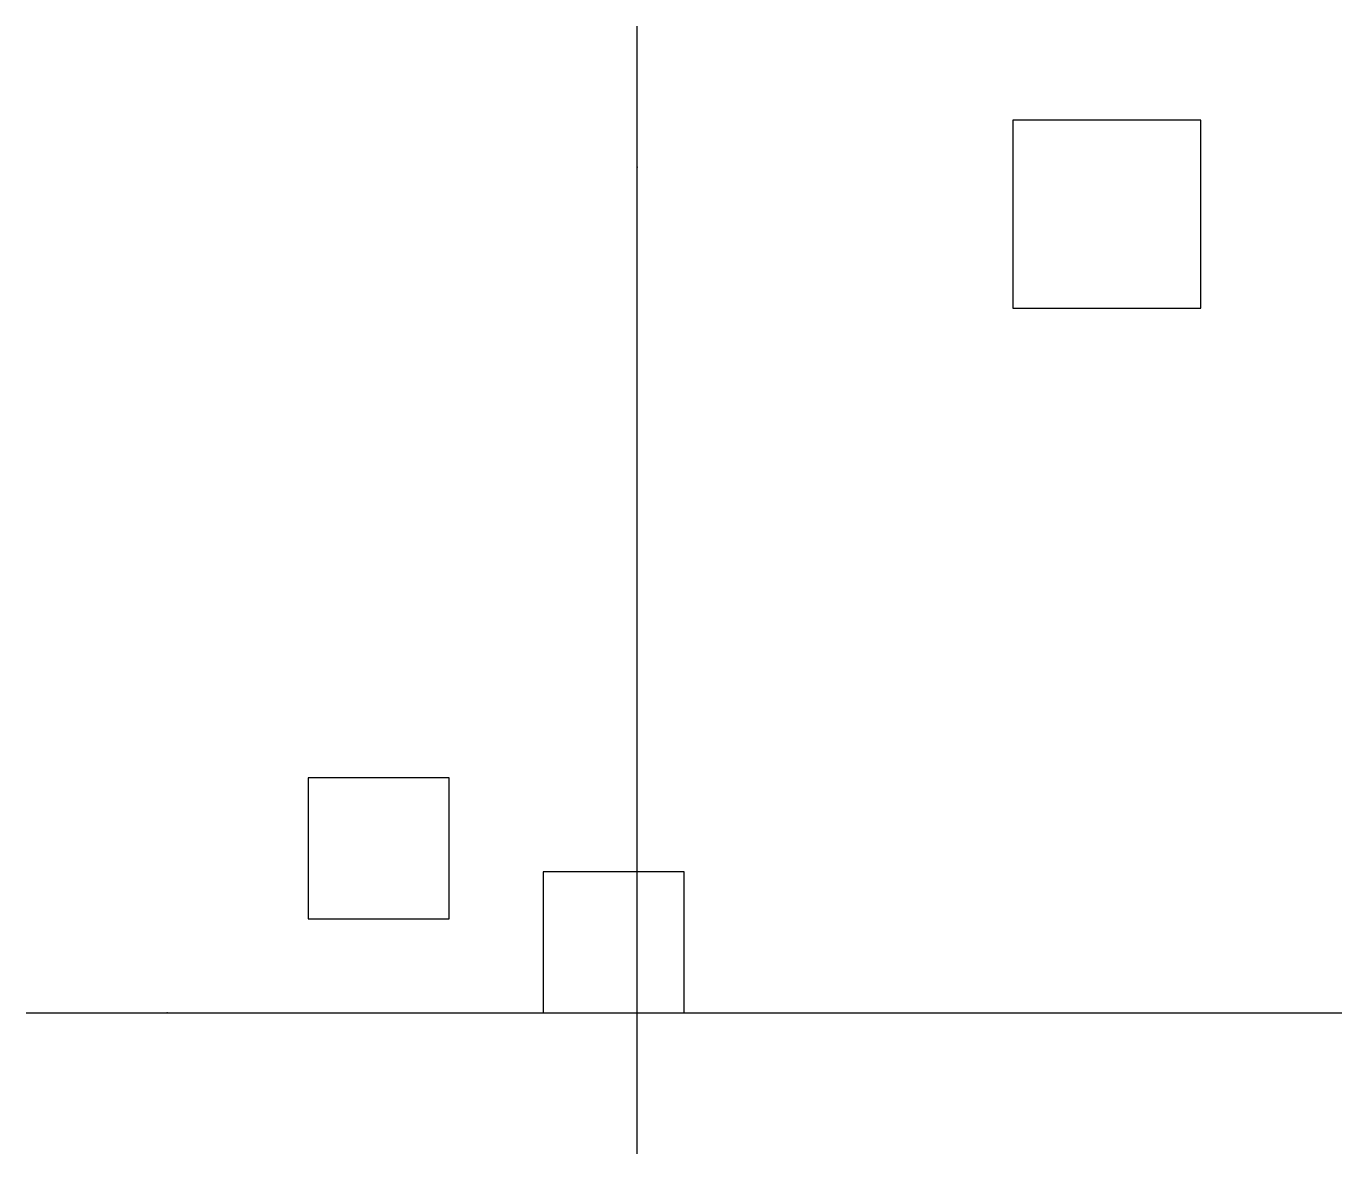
# Model space of a CAD drawing. Extents: x 581970 to 582250, y 2365970 to 2366210.
import ezdxf

# ---------------------------------------------------------------- set-up
doc = ezdxf.new("R2010")
doc.units = 0
for name, color, linetype in [('BUILDINGS', 3, 'CONTINUOUS'), ('GATES', 1, 'CONTINUOUS'), ('ROADS', 8, 'CONTINUOUS')]:
    doc.layers.add(name, color=color, linetype=linetype)

msp = doc.modelspace()

# ---------------------------------------------------------------- linework, layer by layer
at = {"layer": 'BUILDINGS'}
for points in [[(582180, 2366150), (582220, 2366150), (582220, 2366190), (582180, 2366190)], [(582030, 2366020), (582060, 2366020), (582060, 2366050), (582030, 2366050)], [(582080, 2366000), (582110, 2366000), (582110, 2366030), (582080, 2366030)]]:
    msp.add_lwpolyline(points, close=True, dxfattribs=at)
at = {"layer": 'GATES'}
for p in [(582100, 2366180), (582000, 2366000)]:
    msp.add_point(p, dxfattribs=at)
at = {"layer": 'ROADS'}
for p, q in [((582100, 2365970), (582100, 2366210)), ((581970, 2366000), (582250, 2366000))]:
    msp.add_line(p, q, dxfattribs=at)

doc.saveas('drawing.dxf')
